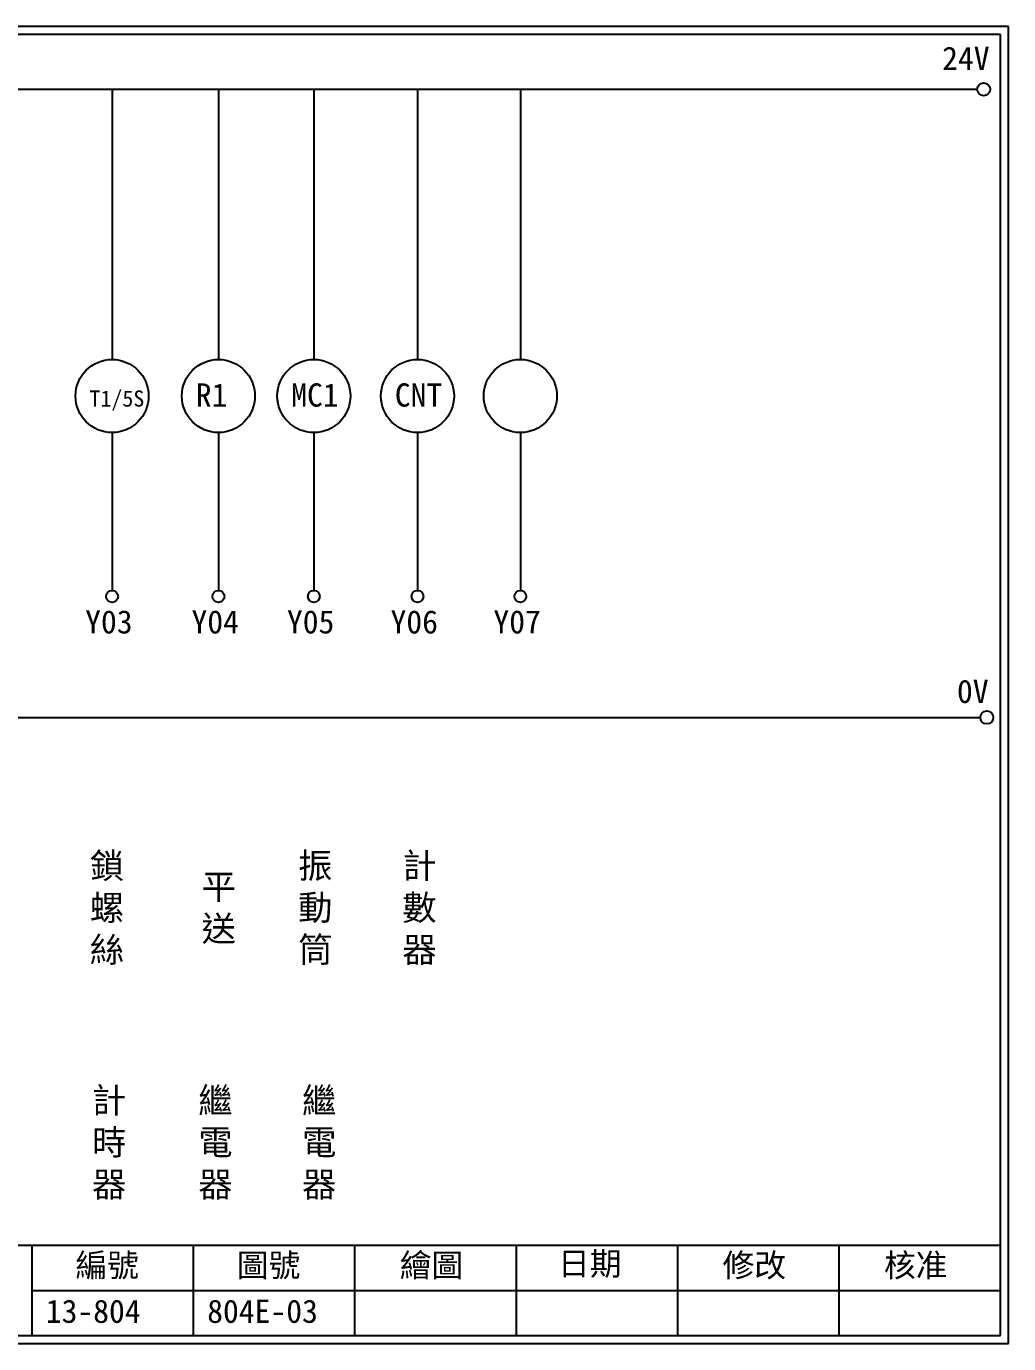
# Model space of a CAD drawing. Extents: x 926 to 1213, y 3 to 207.
# Drawn here: x 1060.6 to 1212.7, y 3 to 207 of the extents above; entities that cross this region are included whole.
import ezdxf

# ---------------------------------------------------------------- set-up
doc = ezdxf.new("R2010")
doc.units = 0
doc.layers.get('0').update_dxf_attribs({"linetype": 'CONTINUOUS'})
doc.layers.add('圖框層', color=7, linetype='CONTINUOUS')
doc.layers.add('標尺寸層', color=3, linetype='CONTINUOUS')
doc.styles.add('CNS', font='romanc.shx', dxfattribs={"bigfont": 'chineset.shx'})
doc.styles.add('STSL', font='KAIU.TTF')

msp = doc.modelspace()

# ---------------------------------------------------------------- linework, layer by layer
for centre in [(1208.88, 197.22), (1209.36, 99.96)]:
    msp.add_circle(centre, 1)
at = {"layer": '圖框層', "color": 7}
for p, q in [((1212.74, 206.97), (925.74, 206.97)), ((1212.74, 3), (1212.74, 206.97)), ((1211.49, 205.72), (926.99, 205.72)), ((1211.49, 4.25), (1211.49, 205.72)), ((926.99, 18.25), (1211.49, 18.25)), ((1061.49, 4.25), (1061.49, 18.25)), ((1086.49, 4.25), (1086.49, 18.25)), ((1111.49, 4.25), (1111.49, 18.25)), ((1136.49, 4.25), (1136.49, 18.25)), ((1161.49, 4.25), (1161.49, 18.25)), ((1186.49, 4.25), (1186.49, 18.25)), ((1061.49, 11.25), (1211.49, 11.25)), ((926.99, 4.25), (1211.49, 4.25)), ((925.74, 3), (1212.74, 3))]:
    msp.add_line(p, q, dxfattribs=at)
at = {"layer": '標尺寸層', "color": 7}
for p, q in [((930.28, 197.22), (1207.88, 197.22)), ((1073.88, 197.22), (1073.88, 155.39)), ((1090.35, 197.22), (1090.35, 155.39)), ((1105.13, 197.22), (1105.13, 155.39)), ((1121.18, 197.22), (1121.18, 155.39)), ((1137.11, 197.22), (1137.11, 155.39)), ((1073.88, 144.07), (1073.88, 119.62)), ((1090.35, 144.07), (1090.35, 119.62)), ((1105.13, 144.07), (1105.13, 119.62)), ((1121.18, 144.07), (1121.18, 119.62)), ((1137.11, 144.07), (1137.11, 119.62)), ((930.49, 99.96), (1208.36, 99.96))]:
    msp.add_line(p, q, dxfattribs=at)
for centre, radius in [((1073.88, 149.73), 5.66), ((1090.35, 149.73), 5.66), ((1105.13, 149.73), 5.66), ((1121.18, 149.73), 5.66), ((1137.11, 149.73), 5.66), ((1073.88, 118.7), 0.92), ((1090.35, 118.7), 0.92), ((1105.13, 118.7), 0.92), ((1121.18, 118.7), 0.92), ((1137.11, 118.7), 0.92)]:
    msp.add_circle(centre, radius, dxfattribs=at)

# ---------------------------------------------------------------- texts
at = {"layer": '圖框層', "color": 4, "style": 'STSL'}
for s, height, p in [('24V', 3.6, (1202.44, 200.22)), ('R1', 3.6, (1086.84, 148.09)), ('MC1', 3.6, (1101.62, 148.09)), ('CNT', 3.6, (1117.67, 148.09)), ('T1/5S', 2.5, (1070.37, 148.09)), ('Y03', 3.6, (1069.71, 112.96)), ('Y04', 3.6, (1086.18, 112.96)), ('Y05', 3.6, (1100.96, 112.96)), ('Y06', 3.6, (1117.01, 112.96)), ('Y07', 3.6, (1132.94, 112.96)), ('0V', 3.6, (1204.74, 102.2)), ('編號', 3.6, (1068.21, 13.34)), ('圖號', 3.6, (1093.21, 13.34)), ('繪圖', 3.6, (1118.44, 13.34)), ('日期', 3.6, (1142.96, 13.59)), ('修改', 3.6, (1168.44, 13.34)), ('核准', 3.6, (1193.44, 13.34)), ('13-804', 3.6, (1063.61, 6.22)), ('804E-03', 3.6, (1088.61, 6.22))]:
    msp.add_text(s, height=height, dxfattribs=at).set_placement(p)
at = {"layer": '標尺寸層', "color": 7, "char_height": 3.9, "attachment_point": 5, "style": 'CNS'}
for s, insert, width in [('{\\fDFKai-SB|b0|i0|c136|p65;鎖螺絲}', (1073.09, 70.3), 2.8481), ('{\\fDFKai-SB|b0|i0|c136|p65;振動筒}', (1105.35, 70.3), 2.8481), ('{\\fDFKai-SB|b0|i0|c136|p65;計數器}', (1121.49, 70.3), 2.8481), ('{\\fDFKai-SB|b0|i0|c136|p65;平送}', (1090.4, 70.3), 2.8481), ('{\\fDFKai-SB|b0|i0|c136|p65;計時器}', (1073.42, 33.97), 8.6627), ('{\\fDFKai-SB|b0|i0|c136|p65;繼電器}', (1089.89, 33.97), 8.6627), ('{\\fDFKai-SB|b0|i0|c136|p65;繼電器}', (1105.96, 33.97), 8.6627)]:
    msp.add_mtext(s, dxfattribs=dict(at, insert=insert, width=width))

doc.saveas('drawing.dxf')
